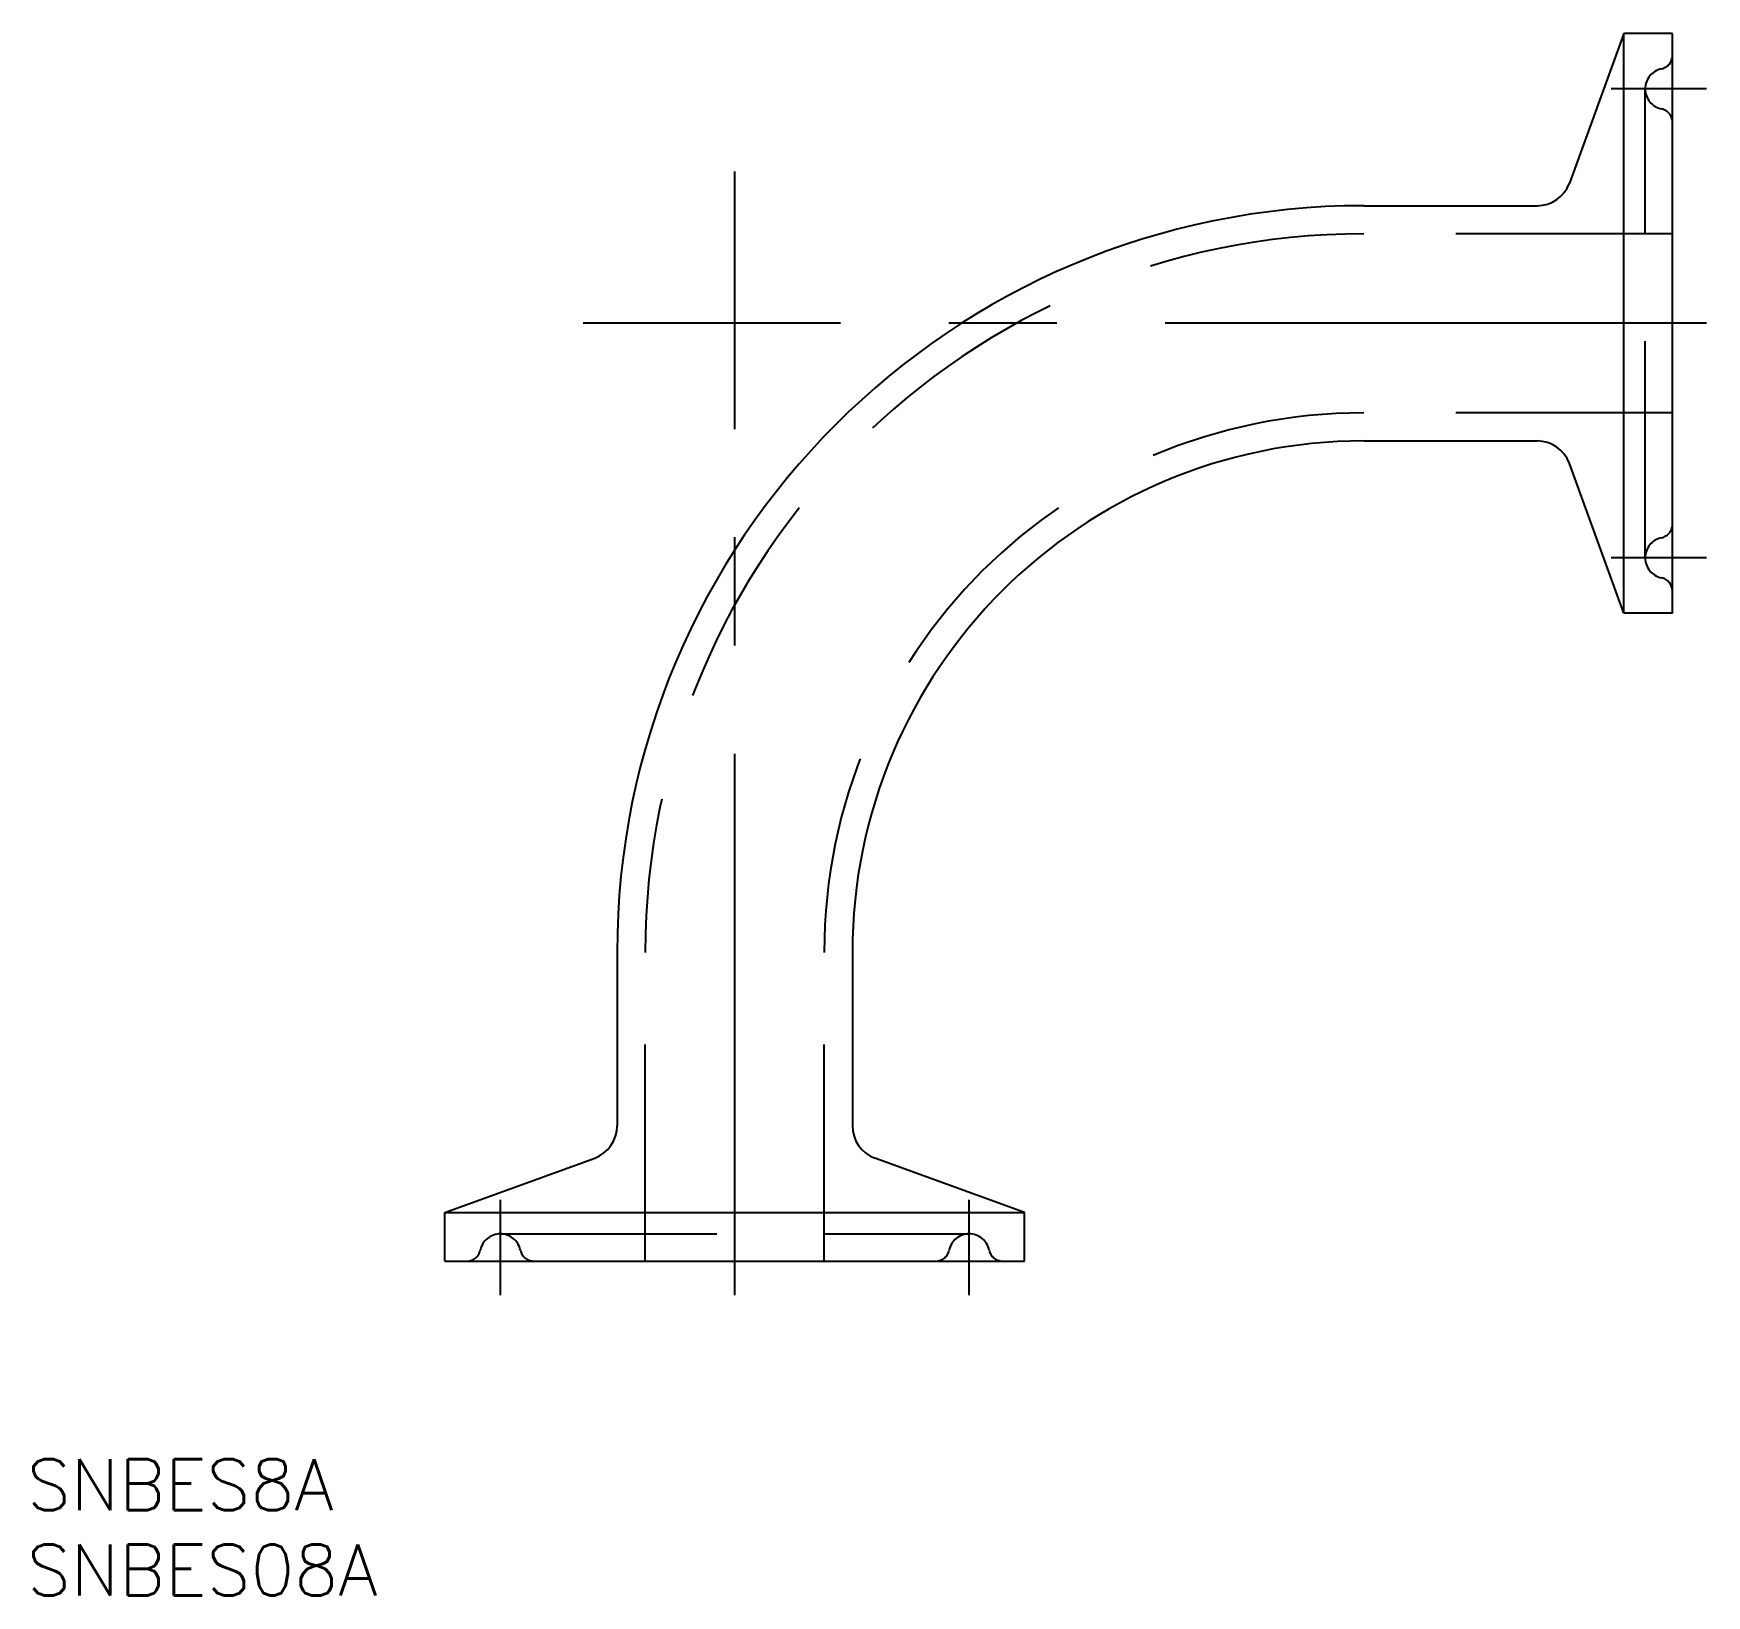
# Model space of a CAD drawing. Extents: x -41.1 to 57, y -19.6 to 72.
import ezdxf

# ---------------------------------------------------------------- set-up
doc = ezdxf.new("R2010")
doc.units = 0
doc.linetypes.add('CENTER', pattern=[50.8, 31.75, -6.35, 6.35, -6.35])
doc.linetypes.add('DASHED', pattern=[19.05, 12.7, -6.35])
doc.layers.get('0').update_dxf_attribs({"linetype": 'CONTINUOUS'})
doc.layers.add('CENTER', color=1, linetype='CENTER')
doc.styles.get("Standard").update_dxf_attribs({"font": 'txt.shx', "height": 3, "bigfont": 'bigfont.shx'})

msp = doc.modelspace()

# ---------------------------------------------------------------- linework, layer by layer
at = {"color": 7, "linetype": 'CONTINUOUS'}
for p, q in [((52.15, 72), (48.953, 63.216)), ((52.15, 38), (52.15, 72)), ((55, 72), (52.15, 72)), ((55, 38), (55, 72)), ((36.9, 61.9), (47.073, 61.9)), ((36.9, 48.1), (47.073, 48.1)), ((52.15, 38), (48.953, 46.784)), ((55, 38), (52.15, 38)), ((-6.9, 18.1), (-6.9, 7.927)), ((6.9, 18.1), (6.9, 7.927)), ((-17, 2.85), (-8.216, 6.047)), ((17, 2.85), (8.216, 6.047)), ((-17, 2.85), (17, 2.85)), ((-17, 0), (-17, 2.85)), ((17, 0), (17, 2.85)), ((-17, 0), (17, 0))]:
    msp.add_line(p, q, dxfattribs=at)
at = {"color": 3, "linetype": 'DASHED'}
for p, q in [((53.4, 41.25), (53.4, 68.75)), ((55, 60.25), (36.9, 60.25)), ((55, 49.75), (36.9, 49.75)), ((-5.25, 0), (-5.25, 18.1)), ((5.25, 0), (5.25, 18.1)), ((-13.75, 1.6), (13.75, 1.6))]:
    msp.add_line(p, q, dxfattribs=at)
for centre, radius, start, end in [((54.2, 70.71), 0.8, 281.53696, 360), ((54.6, 68.75), 1.2, 101.53696, 258.46304), ((54.2, 66.79), 0.8, 0, 78.46304), ((36.9, 18.1), 42.15, 90, 180), ((36.9, 18.1), 31.65, 90, 180), ((54.2, 43.21), 0.8, 281.53696, 360), ((54.6, 41.25), 1.2, 101.53696, 258.46304), ((54.2, 39.29), 0.8, 0, 78.46304), ((-13.75, 0.4), 1.2, 11.53696, 168.46304), ((13.75, 0.4), 1.2, 11.53696, 168.46304), ((-15.71, 0.8), 0.8, 270, 348.46304), ((-11.79, 0.8), 0.8, 191.53696, 270), ((11.79, 0.8), 0.8, 270, 348.46304), ((15.71, 0.8), 0.8, 191.53696, 270)]:
    msp.add_arc(centre, radius, start, end, dxfattribs=at)
at = {"color": 7, "linetype": 'CONTINUOUS'}
for centre, radius, start, end in [((47.073, 63.9), 2, 270, 340), ((36.9, 18.1), 43.8, 90, 180), ((36.9, 18.1), 30, 90, 180), ((47.073, 46.1), 2, 20, 90), ((-8.9, 7.927), 2, 290, 0), ((8.9, 7.927), 2, 180, 250)]:
    msp.add_arc(centre, radius, start, end, dxfattribs=at)
at = {"layer": 'CENTER', "color": 1, "linetype": 'CENTER'}
for p, q in [((57, 68.75), (51.4, 68.75)), ((0, -2), (0, 63.9)), ((57, 55), (-8.9, 55)), ((57, 41.25), (51.4, 41.25)), ((-13.75, -2), (-13.75, 3.6)), ((13.75, -2), (13.75, 3.6))]:
    msp.add_line(p, q, dxfattribs=at)

# ---------------------------------------------------------------- texts
at = {"color": 7, "linetype": 'CONTINUOUS'}
for s, p in [('SNBES8A', (-41.52, -14.613)), ('SNBES08A', (-41.52, -19.613))]:
    msp.add_text(s, height=3, dxfattribs=at).set_placement(p)

doc.saveas('drawing.dxf')
